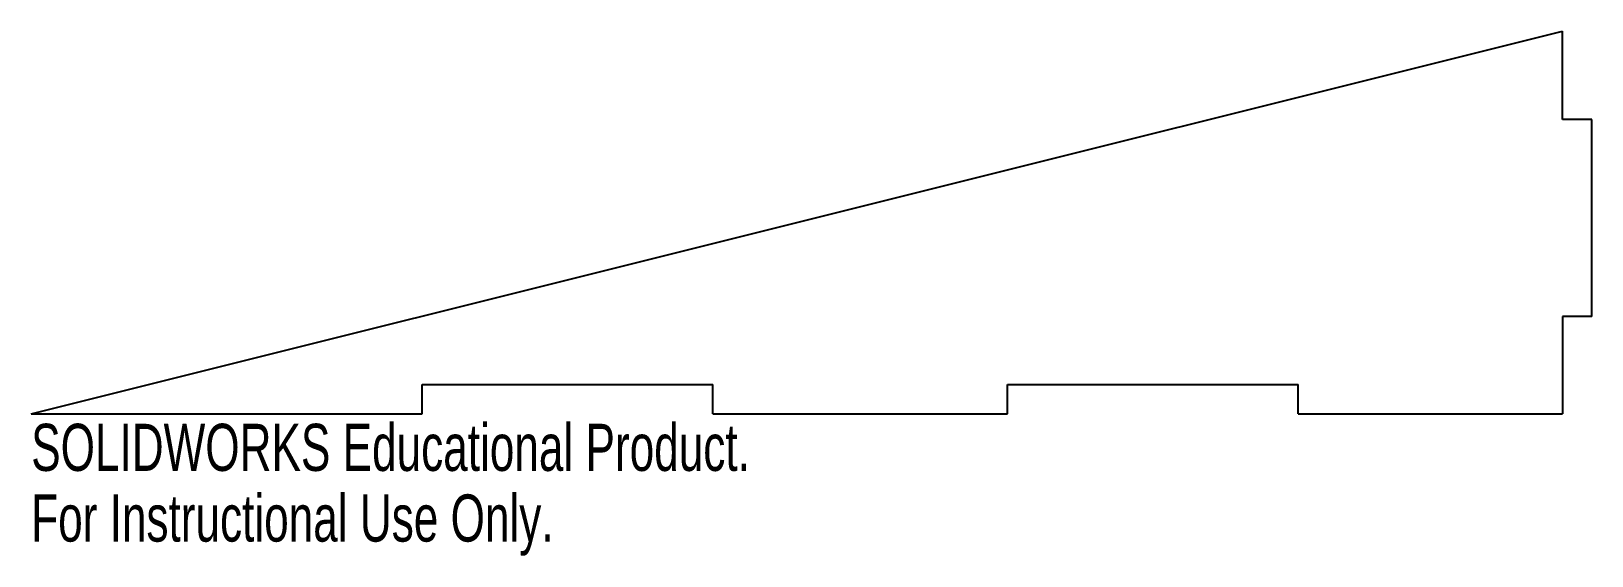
# Model space of a CAD drawing. Header units: millimetres. Extents: x 0 to 160, y -15 to 39.
import ezdxf

# ---------------------------------------------------------------- set-up
doc = ezdxf.new("R2010")
doc.units = ezdxf.units.MM
doc.styles.add('SLDTEXTSTYLE0', font='TXT', dxfattribs={"width": 0.7})

msp = doc.modelspace()

# ---------------------------------------------------------------- linework, layer by layer
at = {"color": 7, "linetype": 'Continuous', "lineweight": 25}
for p, q in [((0, 0), (157, 39.25)), ((157, 30.2), (157, 39.25)), ((160, 30.2), (157, 30.2)), ((160, 10), (160, 30.2)), ((157, 10), (157, 0)), ((160, 10), (157, 10)), ((40.1, 0), (40.1, 3)), ((40.1, 3), (69.9, 3)), ((69.9, 0), (69.9, 3)), ((100.1, 0), (100.1, 3)), ((100.1, 3), (129.9, 3)), ((129.9, 0), (129.9, 3)), ((0, 0), (40.1, 0)), ((69.9, 0), (100.1, 0)), ((129.9, 0), (157, 0))]:
    msp.add_line(p, q, dxfattribs=at)

# ---------------------------------------------------------------- texts
at = {"color": 7, "linetype": 'Continuous', "char_height": 4.8336, "attachment_point": 1, "style": 'SLDTEXTSTYLE0'}
for s, insert in [('SOLIDWORKS Educational Product.', (0, -1.02)), ('For Instructional Use Only.', (0, -8.27))]:
    msp.add_mtext(s, dxfattribs=dict(at, insert=insert))

doc.saveas('drawing.dxf')
